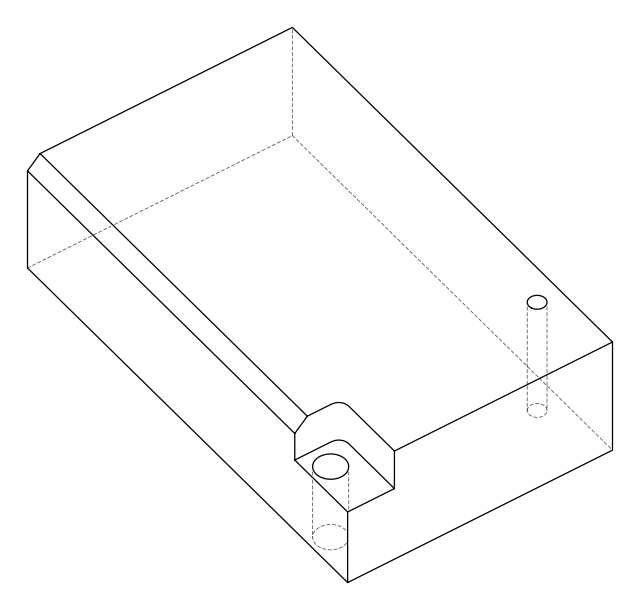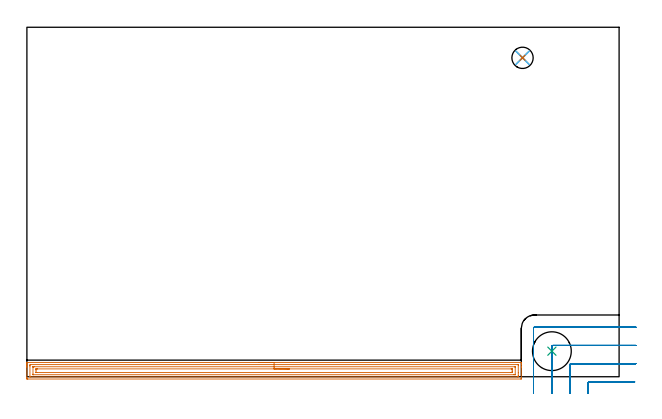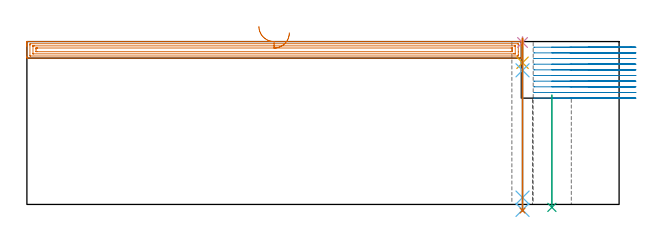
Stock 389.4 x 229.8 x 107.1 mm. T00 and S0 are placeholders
(PLAN: 7 operations, 6 tool changes, 18.9 min)
(1 AREA_MILL | FG_CHAMFER_SURFACE | UGT0205_001 | 10.66 min | 19682 mm3)
(2 MILL_CORNER_NOTCH_RECTANGULAR | CORNER_NOTCH_RECTANGULAR | NXT0201_012 | Follow Part, ap 4, ae 75% | 6.89 min | 96132 mm3)
(3 INDEXABLE_INSERT_DRILL_THROUGH_HOLE_FROM_SOLID | STEP1HOLE | NXT0302_022 | 0.3 min | 35666 mm3)
(4 SPOT_DRILL | STEP1HOLE_1 | NXT0321_9005460120000 | 0.03 min | 6 mm3)
(5 DRILL_BLIND_HOLE_INTO_CENTER | STEP1HOLE_1 | NXT0301_064 | 0.07 min | 874 mm3)
(6 GUN_DRILL_THROUGH_HOLE | STEP1HOLE_1 | UGT0307_006 | 0.53 min | 5962 mm3)
(7 DRILL_TO_ENLARGE_THROUGH_HOLE | STEP1HOLE_1 | NXT0301_104 | 0.45 min | 9612 mm3)
(TOOL UGT0205_001 | Chamfer Mill 20 x 3 x 45 deg. | D20 FL50 Z2)
(TOOL NXT0201_012 | ENDMILL 16mm [2P460-1600-NA 1630] | D16 FL38 Z6)
(TOOL NXT0302_022 | Index. Insert Drill 25.5mm [880-D2550L25-03] | D25.5 PA176 FL77 Z2)
(TOOL NXT0321_9005460120000 | NC Spot Drill, 142deg, 12mm, Carbide, Uncoated | D12 PA142 FL30 Z2)
(TOOL NXT0301_064 | Carbide Drill 9.3mm [860.1-0930-028A1-MM 2214] | D9.3 PA140 FL47 Z2)
(TOOL UGT0307_006 | Gun Drill 9 mm | D9 PA130 FL24 Z1)
(TOOL NXT0301_104 | Carbide Drill 14mm [860.1-1400-112A1-MM 2214] | D14 PA140 FL123 Z2)
(OP 1 AREA_MILL)
G17 G21 G94 G90
T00 M6
G54
G17 G0 G90 X152.55 Y9.4 S1061 M3
G43 Z117.1 H0
G94 G1 X152.588 Z116.228 F250.
X152.702 Z115.363
X152.891 Z114.512
X153.153 Z113.68
X153.487 Z112.874
X153.89 Z112.1
X154.358 Z111.364
X154.89 Z110.672
X155.479 Z110.029
X156.122 Z109.439
X156.814 Z108.908
X157.55 Z108.44
X158.324 Z108.037
X159.13 Z107.703
X159.962 Z107.441
X160.814 Z107.252
X161.678 Z107.138
X162.55 Z107.1
X324.943
X325.09 Y9.397 Z107.088
X325.093 Y9.361 Z107.053
X325.1 Y9.007 Z106.706
Y8.576 Z106.275
Y7.951 Z105.646
Y6.75 Z104.447
Y6.173 Z103.867
Y-0.94 Z96.757
X325.098 Y-1.231 Z96.466
X325.09 Y-1.492 Z96.206
X324.829 Y-1.499 Z96.199
X0.603 Y-1.5 Z96.201
X0.048 Y-1.494 Z96.204
X0.008 Y-1.492 Z96.206
X0.004 Y-0.94 Z96.757
X0. Y-0.34 Z97.358
Y6.173 Z103.867
Y6.75 Z104.447
Y7.062 Z104.758
Y7.639 Z105.335
Y7.951 Z105.646
Y8.576 Z106.275
Y9.007 Z106.706
X0.007 Y9.361 Z107.053
X0.01 Y9.397 Z107.088
X0.157 Y9.4 Z107.1
X162.55
Y7.986 Z105.686
X322.679 Y7.985 Z105.685
X322.713 Y7.983 Z105.683
X323.09 Y7.951 Z105.651
X323.099 Y7.567 Z105.267
X323.1 Y2.616 Z100.316
Y0.838 Z98.538
X323.099 Y0.453 Z98.153
X323.09 Y-0.051 Z97.649
X322.745 Y-0.084 Z97.616
X322.713 Y-0.085 Z97.615
X2.421
X2.387 Y-0.083 Z97.617
X2.01 Y-0.051 Z97.649
X2.001 Y0.333 Z98.033
X2. Y7.062 Z104.762
X2.001 Y7.447 Z105.147
X2.01 Y7.951 Z105.651
X2.355 Y7.984 Z105.684
X2.387 Y7.985 Z105.685
X162.55 Y7.986 Z105.686
Y6.571 Z104.271
X320.928
X321.061 Y6.57 Z104.27
X321.083 Y6.568 Z104.268
X321.088 Y6.566 Z104.266
X321.091 Y6.549 Z104.249
X321.097 Y6.458 Z104.158
X321.099 Y6.344 Z104.044
X321.1 Y6.173 Z103.873
X321.099 Y1.557 Z99.257
X321.093 Y1.385 Z99.085
X321.09 Y1.34 Z99.04
X321.075 Y1.335 Z99.035
X321.028 Y1.332 Z99.032
X320.928 Y1.33 Z99.03
X320.436 Y1.329 Z99.029
X320.036 Y1.328 Z99.028
X4.172 Y1.329 Z99.029
X4.039 Y1.33 Z99.03
X4.017 Y1.332 Z99.032
X4.012 Y1.334 Z99.034
X4.009 Y1.351 Z99.051
X4.003 Y1.441 Z99.141
X4.001 Y1.556 Z99.256
X4. Y1.727 Z99.427
X4.001 Y6.343 Z104.043
X4.007 Y6.515 Z104.215
X4.01 Y6.56 Z104.26
X4.025 Y6.565 Z104.265
X4.072 Y6.568 Z104.268
X4.172 Y6.57 Z104.27
X4.665 Y6.571 Z104.271
X5.064
X162.55
Y5.157 Z102.857
X318.378
X319.038 Y5.155 Z102.855
X319.075 Y5.153 Z102.853
X319.09 Y5.151 Z102.851
X319.092 Y5.132 Z102.832
X319.097 Y5.033 Z102.733
X319.099 Y4.835 Z102.535
X319.1 Y4.438 Z102.138
Y3.505 Z101.205
X319.098 Y3.082 Z100.782
X319.095 Y2.871 Z100.571
X319.09 Y2.766 Z100.466
X319.087 Y2.749 Z100.449
X319.067 Y2.747 Z100.447
X319.014 Y2.745 Z100.445
X318.251 Y2.743 Z100.443
X318.124
X6.722
X6.062 Y2.745 Z100.445
X6.024 Y2.747 Z100.447
X6.01 Y2.749 Z100.449
X6.008 Y2.768 Z100.468
X6.003 Y2.867 Z100.567
X6.001 Y3.065 Z100.765
X6. Y4.395 Z102.095
X6.002 Y4.817 Z102.517
X6.005 Y5.029 Z102.729
X6.01 Y5.134 Z102.834
X6.013 Y5.151 Z102.851
X6.033 Y5.153 Z102.853
X6.086 Y5.155 Z102.855
X6.849 Y5.157 Z102.857
X6.976
X162.55
X163.422 Z102.895
X164.286 Z103.009
X165.138 Z103.198
X165.97 Z103.46
X166.776 Z103.794
X167.55 Z104.197
X168.286 Z104.666
X168.978 Z105.197
X169.621 Z105.786
X170.21 Z106.429
X170.742 Z107.122
X171.21 Z107.857
X171.613 Z108.631
X171.947 Z109.437
X172.209 Z110.269
X172.398 Z111.121
X172.512 Z111.986
X172.55 Z112.857
G0 Z117.1
M5
M2
(OP 2 MILL_CORNER_NOTCH_RECTANGULAR)
G17 G21 G94 G90
T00 M6
G54
G17 G0 G90 X399.642 Y-3.4 S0 M3
G43 Z117.1 H1
Z103.38
G94 G1 X396.642 F250.
X369.895 F500.
G3 X369.1 Y-4.195 R0.8
G1 Y-8.
X369.098 Y-11. F250.
G0 Z117.1
X400.4 Y8.6
Z103.38
G1 X397.4
X357.896 F500.
G3 X357.1 Y7.804 R0.8
G1 Y-4.195
Y-8.
X357.098 Y-11. F250.
G0 Z117.1
X400.4 Y20.6
Z103.38
G1 X397.4
X345.896 F500.
G3 X345.1 Y19.804 R0.8
G1 Y7.804
Y-8.
X345.095 Y-11. F250.
G0 Z117.1
X400.4 Y32.6
Z103.38
G1 X397.4
X333.896 F500.
G3 X333.1 Y31.804 R0.8
G1 Y-7.98
Y-10.98 F250.
G0 Z117.1
X399.642 Y-3.4
Z99.66
G1 X396.642
X369.895 F500.
G3 X369.1 Y-4.195 R0.8
G1 Y-8.
Y-11. F250.
G0 Z117.1
X400.4 Y8.6
Z99.66
G1 X397.4
X357.896 F500.
G3 X357.1 Y7.804 R0.8
G1 Y-8.
Y-11. F250.
G0 Z117.1
X400.4 Y20.6
Z99.66
G1 X397.4
X345.896 F500.
G3 X345.1 Y19.804 R0.8
G1 Y-8.
Y-11. F250.
G0 Z117.1
X400.4 Y32.6
Z99.66
G1 X397.4
X333.896 F500.
G3 X333.1 Y31.804 R0.8
G1 Y-8.
Y-11. F250.
G0 Z117.1
X399.642 Y-3.4
Z95.94
G1 X396.642
X369.895 F500.
G3 X369.1 Y-4.195 R0.8
G1 Y-8.
Y-11. F250.
G0 Z117.1
X400.4 Y8.6
Z95.94
G1 X397.4
X357.896 F500.
G3 X357.1 Y7.804 R0.8
G1 Y-8.
Y-11. F250.
G0 Z117.1
X400.4 Y20.6
Z95.94
G1 X397.4
X345.896 F500.
G3 X345.1 Y19.804 R0.8
G1 Y-8.
Y-11. F250.
G0 Z117.1
X400.4 Y32.6
Z95.94
G1 X397.4
X333.896 F500.
G3 X333.1 Y31.804 R0.8
G1 Y-8.
Y-11. F250.
G0 Z117.1
X399.642 Y-3.4
Z92.22
G1 X396.642
X369.895 F500.
G3 X369.1 Y-4.195 R0.8
G1 Y-8.
Y-11. F250.
G0 Z117.1
X400.4 Y8.6
Z92.22
G1 X397.4
X357.896 F500.
G3 X357.1 Y7.804 R0.8
G1 Y-8.
Y-11. F250.
G0 Z117.1
X400.4 Y20.6
Z92.22
G1 X397.4
X345.896 F500.
G3 X345.1 Y19.804 R0.8
G1 Y-8.
Y-11. F250.
G0 Z117.1
X400.4 Y32.6
Z92.22
G1 X397.4
X333.896 F500.
G3 X333.1 Y31.804 R0.8
G1 Y-8.
Y-11. F250.
G0 Z117.1
X399.642 Y-3.4
Z88.5
G1 X396.642
X369.895 F500.
G3 X369.1 Y-4.195 R0.8
G1 Y-8.
Y-11. F250.
G0 Z117.1
X400.4 Y8.6
Z88.5
G1 X397.4
X357.896 F500.
G3 X357.1 Y7.804 R0.8
G1 Y-8.
Y-11. F250.
G0 Z117.1
X400.4 Y20.6
Z88.5
G1 X397.4
X345.896 F500.
G3 X345.1 Y19.804 R0.8
G1 Y-8.
Y-11. F250.
G0 Z117.1
X400.4 Y32.6
Z88.5
G1 X397.4
X333.896 F500.
G3 X333.1 Y31.804 R0.8
G1 Y-8.
Y-11. F250.
G0 Z117.1
X399.642 Y-3.4
Z84.78
G1 X396.642
X369.895 F500.
G3 X369.1 Y-4.195 R0.8
G1 Y-8.
Y-11. F250.
G0 Z117.1
X400.4 Y8.6
Z84.78
G1 X397.4
X357.896 F500.
G3 X357.1 Y7.804 R0.8
G1 Y-8.
Y-11. F250.
G0 Z117.1
X400.4 Y20.6
Z84.78
G1 X397.4
X345.896 F500.
G3 X345.1 Y19.804 R0.8
G1 Y-8.
Y-11. F250.
G0 Z117.1
X400.4 Y32.6
Z84.78
G1 X397.4
X333.896 F500.
G3 X333.1 Y31.804 R0.8
G1 Y-8.
Y-11. F250.
G0 Z117.1
X399.642 Y-3.4
Z81.06
G1 X396.642
X369.895 F500.
G3 X369.1 Y-4.195 R0.8
G1 Y-8.
Y-11. F250.
G0 Z117.1
X400.4 Y8.6
Z81.06
G1 X397.4
X357.896 F500.
G3 X357.1 Y7.804 R0.8
G1 Y-8.
Y-11. F250.
G0 Z117.1
X400.4 Y20.6
Z81.06
G1 X397.4
X345.896 F500.
G3 X345.1 Y19.804 R0.8
G1 Y-8.
Y-11. F250.
G0 Z117.1
X400.4 Y32.6
Z81.06
G1 X397.4
X333.896 F500.
G3 X333.1 Y31.804 R0.8
G1 Y-8.
Y-11. F250.
G0 Z117.1
X399.642 Y-3.4
Z77.34
G1 X396.642
X369.895 F500.
G3 X369.1 Y-4.195 R0.8
G1 Y-8.
Y-11. F250.
G0 Z117.1
X400.4 Y8.6
Z77.34
G1 X397.4
X357.896 F500.
G3 X357.1 Y7.804 R0.8
G1 Y-8.
Y-11. F250.
G0 Z117.1
X400.4 Y20.6
Z77.34
G1 X397.4
X345.896 F500.
G3 X345.1 Y19.804 R0.8
G1 Y-8.
Y-11. F250.
G0 Z117.1
X400.4 Y32.6
Z77.34
G1 X397.4
X333.896 F500.
G3 X333.1 Y31.804 R0.8
G1 Y-8.
Y-11. F250.
G0 Z117.1
X399.642 Y-3.4
Z73.62
G1 X396.642
X369.895 F500.
G3 X369.1 Y-4.195 R0.8
G1 Y-8.
Y-11. F250.
G0 Z117.1
X400.4 Y8.6
Z73.62
G1 X397.4
X357.896 F500.
G3 X357.1 Y7.804 R0.8
G1 Y-8.
Y-11. F250.
G0 Z117.1
X400.4 Y20.6
Z73.62
G1 X397.4
X345.896 F500.
G3 X345.1 Y19.804 R0.8
G1 Y-8.
Y-11. F250.
G0 Z117.1
X400.4 Y32.6
Z73.62
G1 X397.4
X333.896 F500.
G3 X333.1 Y31.804 R0.8
G1 Y-8.
Y-11. F250.
G0 Z117.1
X399.642 Y-3.4
Z69.9
G1 X396.642
X369.895 F500.
G3 X369.1 Y-4.195 R0.8
G1 Y-8.
Y-11. F250.
G0 Z117.1
X400.4 Y8.6
Z69.9
G1 X397.4
X357.896 F500.
G3 X357.1 Y7.804 R0.8
G1 Y-8.
Y-11. F250.
G0 Z117.1
X400.4 Y20.6
Z69.9
G1 X397.4
X345.896 F500.
G3 X345.1 Y19.804 R0.8
G1 Y-8.
Y-11. F250.
G0 Z117.1
X400.4 Y32.6
Z69.9
G1 X397.4
X333.896 F500.
G3 X333.1 Y31.804 R0.8
G1 Y-8.
Y-11. F250.
G0 Z117.1
M5
M2
(OP 3 INDEXABLE_INSERT_DRILL_THROUGH_HOLE_FROM_SOLID)
G17 G21 G94 G90
T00 M6
G54
G17 G0 G90 X345.2 Y16.8 S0 M3
G43 Z117.1 H1
G94 G81 G98 Z-1.945 F250. R71.9
G80
M5
M2
(OP 4 SPOT_DRILL)
G17 G21 G94 G90
T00 M6
G54
G17 G0 G90 X325.9 Y209.7 S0 M3
G43 Z117.1 H0
G94 G81 G98 Z106.489 F250. R110.1
G80
M5
M2
(OP 5 DRILL_BLIND_HOLE_INTO_CENTER)
G17 G21 G94 G90
T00 M6
G54
G17 G0 G90 X325.9 Y209.7 S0 M3
G43 Z117.1 H1
G94 G81 G98 Z93.15 F250. R109.1
G80
M5
M2
(OP 6 GUN_DRILL_THROUGH_HOLE)
G17 G21 G94 G90
T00 M6
G54
G17 G0 G90 X325.9 Y209.7 M8
G43 Z117.1 H0
Z103.84
S716 M3
G94 G1 Z88.189 F125. M26
G4 X.084
Z4.5 F250.
G4 X.084
Z-3.598 F125.
G4 X.084
M5
M9
G0 Z103.84
Z117.1
M2
(OP 7 DRILL_TO_ENLARGE_THROUGH_HOLE)
G17 G21 G94 G90
T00 M6
G54
G17 G0 G90 X325.9 Y209.7 S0 M3
G43 Z117.1 H1
G94 G73 G98 Z-4.048 F250. Q13.893 R109.1
G80
M5
M2
